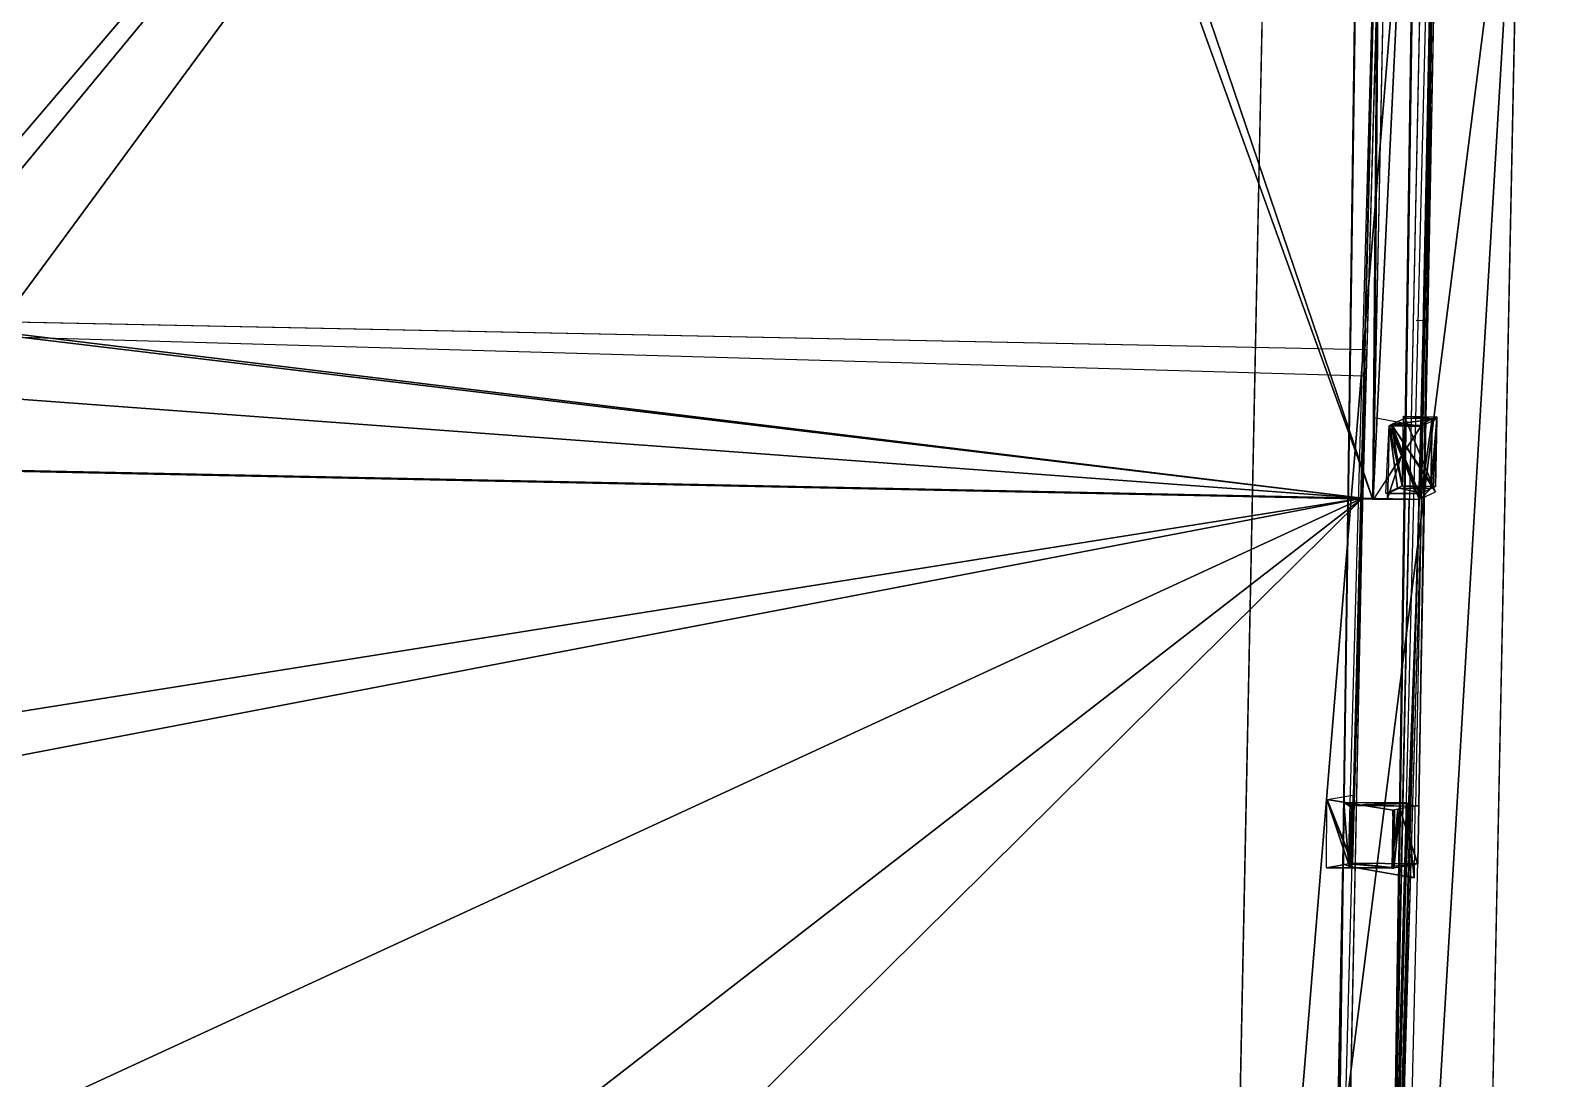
# Model space of a CAD drawing. Extents: x -1551 to 3643, y -2128 to 2177.
# Drawn here: x 557.7 to 677.6, y 9.7 to 92.6 of the extents above; entities that cross this region are included whole.
import ezdxf

# ---------------------------------------------------------------- set-up
doc = ezdxf.new("R2010")
doc.units = 0
doc.header["$MEASUREMENT"] = 0
doc.layers.get('0').update_dxf_attribs({"color": 13, "linetype": 'CONTINUOUS'})

# ---------------------------------------------------------------- blocks, each defined once
blk = doc.blocks.new('HOUSE_DWG')
at = {"color": 0}
for p, q in [((802.78, 85.96, 86.13), (755.72, 287.83, 86.13)), ((755.16, 286.71, 82.11), (779.55, 183.98, 83.72)), ((776.74, 183.31, 83.72), (752.34, 286.04, 82.11)), ((752.62, 279.47, 82.26), (775.25, 189.59, 84.25)), ((816.94, 62.24, 125.98), (773.45, 245.37, 126.31)), ((762.17, 243.27, 86.43), (782.42, 155.07, 86.11)), ((805.72, 77.69, 125.96), (765.35, 243.46, 125.96)), ((765.35, 243.46, 122.95), (808.04, 68.19, 122.95)), ((766.37, 243.77, 92.27), (786.2, 160.75, 91.31)), ((786.36, 160.8, 86.4), (766.53, 243.82, 87.36)), ((802.92, 70.71, 121.8), (760.85, 242.87, 121.8)), ((782.21, 155.01, 92.24), (761.96, 243.2, 92.56)), ((754, 240.76, 126.25), (797.49, 57.62, 125.92)), ((770.58, 225.26, 86.12), (778.99, 189.85, 86.12)), ((778.99, 189.85, 77.73), (770.58, 225.26, 77.85)), ((776.53, 197.89, 86.52), (777.32, 198.08, 86.57)), ((660.16, 167.74, 82.08), (773.25, 194.6, 82.08)), ((773.25, 194.6, 82.08), (775.96, 183.2, 86.12)), ((529.76, 136.78, 82.08), (773.68, 192.59, 85.68)), ((773.68, 192.59, 85.68), (782.38, 155.06, 87.23)), ((778.99, 189.85, 86.12), (775.25, 189.59, 86.12)), ((775.25, 189.59, 84.39), (775.25, 189.59, 86.12)), ((775.25, 189.59, 84.39), (776.75, 183.27, 84.39)), ((776.75, 183.27, 84.39), (775.25, 189.59, 84.25)), ((775.25, 189.59, 84.25), (775.25, 189.59, 84.39)), ((776.75, 183.27, 84.39), (775.25, 189.59, 84.25)), ((776.38, 189.39, 9.59), (778.94, 189.99, 9.59)), ((777.65, 184.03, 9.59), (776.38, 189.39, 9.59)), ((778.97, 189.85, 9.59), (776.55, 189.27, 9.59)), ((776.55, 189.27, 86.12), (778.99, 189.85, 86.12)), ((778.97, 189.85, 9.59), (776.55, 189.27, 9.59)), ((778.97, 189.85, 9.59), (776.55, 189.27, 9.59)), ((776.55, 189.27, 86.12), (778.99, 189.85, 86.12)), ((778.99, 189.85, 86.12), (778.1, 187.2, 86.12)), ((778.99, 189.85, 86.12), (778.1, 187.2, 86.12)), ((778.97, 189.85, 9.59), (778.94, 189.99, 9.59)), ((778.94, 189.99, 9.59), (778.94, 189.99, 31.5)), ((778.94, 189.99, 31.5), (780.21, 184.64, 31.5)), ((778.94, 189.99, 31.5), (778.94, 189.99, 75.75)), ((778.94, 189.99, 75.75), (780.21, 184.64, 75.75)), ((778.94, 189.99, 31.5), (780.21, 184.64, 31.5)), ((778.97, 189.85, 9.59), (778.94, 189.99, 9.59)), ((780.21, 184.64, 9.59), (778.97, 189.85, 9.59)), ((778.99, 189.85, 9.59), (778.97, 189.85, 9.59)), ((780.21, 184.64, 9.59), (778.97, 189.85, 9.59)), ((778.99, 189.87, 87.94), (778.99, 189.85, 87.94)), ((778.99, 189.85, 86.12), (778.99, 189.87, 87.94)), ((780.32, 184.24, 86.12), (778.99, 189.85, 86.12)), ((778.99, 189.85, 86.12), (778.99, 189.85, 77.73)), ((778.99, 189.85, 77.73), (778.99, 189.85, 9.59)), ((778.99, 189.85, 86.12), (778.99, 189.85, 77.73)), ((780.32, 184.24, 86.12), (778.99, 189.85, 86.12)), ((780.32, 184.24, 77.71), (778.99, 189.85, 77.73)), ((778.99, 189.85, 86.12), (778.99, 189.85, 87.94)), ((778.99, 189.85, 87.94), (780.32, 184.24, 88.04)), ((780.32, 184.24, 86.12), (778.99, 189.85, 86.12)), ((778.99, 189.85, 86.12), (778.99, 189.85, 87.94)), ((778.99, 189.85, 86.12), (778.99, 189.85, 77.73)), ((777.65, 184.03, 9.59), (776.55, 189.27, 9.59)), ((776.55, 189.27, 9.59), (780.05, 184.6, 9.59)), ((776.55, 189.27, 86.04), (776.55, 189.27, 75.32)), ((776.55, 189.27, 75.32), (776.55, 189.27, 9.59)), ((777.65, 184.03, 9.59), (776.55, 189.27, 9.59)), ((777.65, 184.03, 86.04), (776.55, 189.27, 86.04)), ((776.55, 189.27, 86.12), (778.1, 187.2, 86.12)), ((780.32, 184.24, 77.71), (776.55, 189.27, 75.32)), ((777.65, 184.03, 9.59), (776.55, 189.27, 9.59)), ((776.55, 189.27, 9.59), (780.05, 184.6, 9.59)), ((776.55, 189.27, 75.32), (776.55, 189.27, 9.59)), ((780.32, 184.24, 77.71), (776.55, 189.27, 75.32)), ((776.55, 189.27, 86.04), (776.55, 189.27, 75.32)), ((776.55, 189.27, 86.04), (776.55, 189.27, 86.12)), ((776.55, 189.27, 75.32), (776.55, 189.27, 9.59)), ((776.55, 189.27, 9.59), (780.05, 184.6, 9.59)), ((776.55, 189.27, 86.12), (778.1, 187.2, 86.12)), ((776.55, 189.27, 86.12), (778.1, 187.2, 86.12)), ((776.55, 189.27, 86.12), (777.48, 185.34, 86.12)), ((778.1, 187.2, 86.12), (777.48, 185.34, 86.12)), ((778.1, 187.2, 86.12), (777.48, 185.34, 86.12)), ((778.1, 187.2, 86.12), (780.32, 184.24, 86.12)), ((778.1, 187.2, 86.12), (780.32, 184.24, 86.12)), ((778.1, 187.2, 86.12), (780.32, 184.24, 86.12)), ((777.48, 185.34, 86.12), (776.83, 183.41, 86.12)), ((777.48, 185.34, 86.12), (777.88, 183.66, 86.12)), ((777.48, 185.34, 86.12), (777.88, 183.66, 86.12)), ((777.65, 184.03, 9.59), (780.05, 184.6, 9.59)), ((777.65, 184.03, 9.59), (780.05, 184.6, 9.59)), ((780.21, 184.64, 86.04), (777.78, 184.06, 86.04)), ((780.21, 184.64, 31.5), (777.78, 184.06, 31.5)), ((780.05, 184.6, 9.59), (780.21, 184.64, 9.59)), ((780.05, 184.6, 9.59), (780.21, 184.64, 9.59)), ((780.32, 184.24, 9.59), (780.05, 184.6, 9.59)), ((780.21, 184.64, 31.5), (780.21, 184.64, 9.59)), ((780.21, 184.64, 31.5), (780.21, 184.64, 9.59)), ((780.21, 184.64, 75.75), (780.31, 184.21, 75.75)), ((780.31, 184.21, 75.75), (780.21, 184.64, 31.5)), ((780.21, 184.64, 31.5), (780.21, 184.64, 75.75)), ((780.21, 184.64, 75.75), (780.21, 184.64, 85.68)), ((780.21, 184.64, 85.68), (780.21, 184.64, 86.04)), ((780.21, 184.64, 31.5), (780.21, 184.64, 75.75)), ((780.21, 184.64, 31.5), (780.21, 184.64, 75.75)), ((780.21, 184.64, 75.75), (780.21, 184.64, 85.68)), ((780.21, 184.64, 75.75), (801.57, 91.27, 75.75)), ((802.78, 85.96, 85.68), (780.21, 184.64, 85.68)), ((779.5, 184.03, 83.99), (662.87, 156.33, 84)), ((779.55, 183.98, 83.72), (776.74, 183.31, 83.72)), ((776.75, 183.27, 84.39), (780.32, 184.23, 84.38)), ((776.83, 183.41, 86.12), (777.88, 183.66, 86.12)), ((777.78, 184.06, 31.5), (777.65, 184.03, 31.5)), ((777.65, 184.03, 31.5), (777.65, 184.03, 9.59)), ((777.65, 184.03, 31.5), (777.65, 184.03, 9.59)), ((777.65, 184.03, 31.5), (777.65, 184.03, 86.04)), ((777.78, 184.06, 86.04), (777.78, 184.06, 31.5)), ((777.88, 183.66, 86.12), (780.32, 184.24, 86.12)), ((801.31, 92.16, 85.68), (779.5, 184.03, 83.99)), ((801.57, 91.28, 85.71), (779.55, 183.98, 83.72)), ((780.31, 184.21, 75.75), (780.32, 184.23, 84.38)), ((780.32, 184.23, 84.38), (780.32, 184.24, 86.12)), ((780.32, 184.24, 86.12), (780.32, 184.24, 77.71)), ((780.32, 184.24, 86.12), (780.32, 184.24, 77.71)), ((780.32, 184.24, 88.04), (780.32, 184.24, 86.12)), ((780.32, 184.24, 86.12), (781.31, 179.91, 86.12)), ((781.31, 179.91, 86.1), (780.32, 184.24, 86.12)), ((532.89, 125.48, 86.12), (775.96, 183.2, 86.12)), ((532.89, 125.48, 86.12), (775.96, 183.2, 86.12)), ((776.75, 183.27, 84.39), (662.9, 156.24, 84.39)), ((775.96, 183.2, 86.12), (798, 90.41, 86.12)), ((781.31, 179.91, 86.12), (781.31, 179.91, 86.1)), ((781.31, 179.91, 86.1), (801.57, 91.28, 86.1)), ((801.57, 91.28, 85.71), (781.31, 179.91, 86.1)), ((781.31, 179.91, 86.1), (801.57, 91.28, 86.12)), ((781.31, 179.91, 86.1), (801.57, 91.28, 86.1)), ((781.31, 179.91, 86.12), (787.27, 153.39, 92.02)), ((787.27, 153.39, 92.02), (781.31, 179.91, 86.1)), ((781.31, 179.91, 86.12), (781.31, 179.91, 86.1)), ((785.37, 160.75, 85.86), (780.56, 159.55, 86.13)), ((781.82, 159.94, 125.92), (786.63, 161.14, 125.64)), ((785.56, 160.81, 91.99), (785.37, 160.75, 85.86)), ((785.56, 160.81, 91.99), (785.37, 160.75, 85.86)), ((785.37, 160.75, 85.86), (785.37, 160.75, 85.86)), ((786.74, 155.24, 85.87), (785.37, 160.75, 85.86)), ((806.77, 67.8, 86.18), (785.37, 160.75, 85.86)), ((786.2, 160.75, 91.31), (785.39, 160.5, 115.52)), ((785.56, 160.81, 91.99), (787.27, 153.39, 92.02)), ((786.2, 160.75, 91.31), (786.36, 160.8, 86.4)), ((786.36, 160.8, 86.4), (786.36, 160.8, 86.4)), ((786.36, 160.8, 86.39), (786.37, 160.8, 86.12)), ((786.36, 160.8, 86.4), (786.36, 160.8, 86.39)), ((786.37, 160.8, 86.12), (802.55, 91.49, 86.12)), ((787.43, 156.32, 86.1), (786.37, 160.8, 86.12)), ((786.63, 161.14, 125.64), (788.01, 155.64, 126)), ((779.78, 159.89, 126.25), (785.04, 160.4, 126.18)), ((779.79, 159.89, 125.91), (779.78, 159.89, 126.25)), ((779.79, 159.89, 125.91), (779.78, 159.89, 126.25)), ((781.1, 154.67, 125.89), (779.78, 159.89, 126.25)), ((785.04, 160.4, 126.18), (779.79, 159.89, 125.91)), ((779.79, 159.89, 125.91), (781.11, 160.29, 86.12)), ((780.56, 159.55, 86.13), (780.55, 159.55, 85.85)), ((780.55, 159.55, 85.85), (781.68, 154.82, 85.87)), ((780.56, 159.55, 86.15), (781.71, 159.91, 122.42)), ((780.56, 159.55, 86.15), (781.71, 159.91, 122.42)), ((780.56, 159.55, 86.13), (780.56, 159.55, 86.15)), ((780.56, 159.55, 86.13), (780.56, 159.55, 86.15)), ((781.11, 160.29, 86.12), (782.42, 155.07, 86.11)), ((781.71, 159.91, 122.42), (781.72, 159.91, 122.68)), ((781.71, 159.91, 122.42), (781.72, 159.91, 122.68)), ((781.71, 159.91, 122.42), (781.75, 159.75, 122.42)), ((781.71, 159.91, 122.42), (781.75, 159.75, 122.42)), ((781.72, 159.91, 122.68), (781.75, 159.92, 123.5)), ((781.72, 159.91, 122.68), (781.75, 159.92, 123.5)), ((781.72, 159.91, 122.68), (781.75, 159.92, 123.5)), ((781.75, 159.75, 122.42), (781.72, 159.91, 122.68)), ((781.75, 159.75, 122.42), (781.72, 159.91, 122.68)), ((781.75, 159.75, 122.42), (781.72, 159.91, 122.68)), ((781.82, 159.94, 125.92), (781.75, 159.92, 123.5)), ((781.82, 159.94, 125.92), (781.75, 159.92, 123.5)), ((781.75, 159.92, 123.5), (782.14, 158.27, 123.5)), ((781.75, 159.92, 123.5), (782.14, 158.27, 123.5)), ((781.75, 159.92, 123.5), (782.14, 158.27, 123.5)), ((781.75, 159.75, 122.42), (782.61, 155.11, 115.27)), ((781.75, 159.75, 122.42), (782.61, 155.11, 115.27)), ((781.75, 159.75, 122.42), (782.61, 155.11, 115.27)), ((781.85, 159.84, 125.92), (781.82, 159.94, 125.92)), ((781.83, 159.94, 126.08), (781.82, 159.94, 125.92)), ((781.85, 159.84, 125.92), (781.82, 159.94, 125.92)), ((781.85, 159.84, 125.92), (781.83, 159.94, 126.08)), ((782.14, 158.27, 123.5), (781.85, 159.84, 125.92)), ((782.95, 155.22, 125.93), (781.85, 159.84, 125.92)), ((782.14, 158.27, 123.5), (781.85, 159.84, 125.92)), ((785.12, 160.42, 123.76), (785.04, 160.4, 126.18)), ((785.04, 160.4, 126.18), (786.08, 156.01, 126.17)), ((785.28, 160.47, 118.92), (785.12, 160.42, 123.76)), ((785.82, 157.5, 123.75), (785.12, 160.42, 123.76)), ((785.82, 157.5, 123.75), (785.12, 160.42, 123.76)), ((785.39, 160.5, 115.52), (785.28, 160.47, 118.92)), ((785.82, 157.5, 123.75), (785.28, 160.47, 118.92)), ((785.82, 157.5, 123.75), (785.28, 160.47, 118.92)), ((785.39, 160.5, 115.52), (786.19, 156.1, 122.67)), ((785.39, 160.5, 115.52), (786.19, 156.1, 122.67)), ((782.14, 158.27, 123.5), (782.87, 155.19, 123.51)), ((782.14, 158.27, 123.5), (782.87, 155.19, 123.51)), ((782.72, 155.14, 118.67), (782.14, 158.27, 123.5)), ((786.08, 156.01, 126.17), (785.82, 157.5, 123.75)), ((786.19, 155.94, 123.75), (785.82, 157.5, 123.75)), ((786.08, 156.01, 126.17), (785.82, 157.5, 123.75)), ((786.19, 155.94, 123.75), (785.82, 157.5, 123.75)), ((786.11, 155.91, 126.17), (781.1, 154.67, 125.89)), ((782.42, 155.07, 86.11), (787.42, 156.31, 86.38)), ((786.08, 156.01, 126.17), (786.1, 155.91, 126.33)), ((786.11, 155.91, 126.17), (786.08, 156.01, 126.17)), ((786.11, 155.91, 126.17), (786.08, 156.01, 126.17)), ((786.1, 155.91, 126.33), (786.11, 155.91, 126.17)), ((786.11, 155.91, 126.17), (786.19, 155.94, 123.75)), ((786.11, 155.91, 126.17), (786.19, 155.94, 123.75)), ((786.19, 156.1, 122.67), (786.22, 155.94, 122.93)), ((786.22, 155.95, 122.67), (786.19, 156.1, 122.67)), ((786.22, 155.95, 122.67), (786.19, 156.1, 122.67)), ((786.19, 156.1, 122.67), (786.22, 155.94, 122.93)), ((786.22, 155.94, 122.93), (786.19, 155.94, 123.75)), ((786.22, 155.94, 122.93), (786.19, 155.94, 123.75)), ((786.22, 155.95, 122.67), (787.42, 156.31, 86.4)), ((786.22, 155.95, 122.67), (787.42, 156.31, 86.4)), ((786.22, 155.94, 122.93), (786.22, 155.95, 122.67)), ((786.22, 155.94, 122.93), (786.22, 155.95, 122.67)), ((787.42, 156.31, 86.38), (787.43, 156.32, 86.1)), ((787.42, 156.31, 86.4), (787.42, 156.31, 86.38)), ((787.42, 156.31, 86.4), (787.42, 156.31, 86.38)), ((782.21, 155.01, 92.24), (781.1, 154.67, 125.89)), ((782.21, 155.01, 92.24), (781.1, 154.67, 125.89)), ((781.68, 154.82, 85.87), (781.69, 154.82, 86.14)), ((781.84, 154.87, 91.06), (781.69, 154.82, 86.15)), ((781.84, 154.87, 91.06), (781.69, 154.82, 86.15)), ((781.69, 154.82, 86.15), (802.58, 67.31, 87.11)), ((781.69, 154.82, 86.14), (781.69, 154.82, 86.15)), ((781.69, 154.82, 86.15), (781.69, 154.82, 86.15)), ((782.38, 155.06, 87.23), (782.21, 155.01, 92.24)), ((782.38, 155.06, 87.23), (782.21, 155.01, 92.24)), ((782.38, 155.06, 87.23), (782.21, 155.01, 92.24)), ((782.42, 155.07, 86.11), (782.38, 155.06, 87.23)), ((782.42, 155.07, 86.11), (782.38, 155.06, 87.23)), ((782.42, 155.07, 86.11), (782.38, 155.06, 87.23)), ((782.38, 155.06, 87.23), (802.91, 66.5, 90.89)), ((782.42, 155.07, 86.11), (782.42, 155.07, 86.11)), ((782.42, 155.07, 86.11), (782.42, 155.07, 86.11)), ((782.61, 155.11, 115.27), (782.72, 155.14, 118.67)), ((782.61, 155.11, 115.27), (782.72, 155.14, 118.67)), ((782.72, 155.14, 118.67), (782.87, 155.19, 123.51)), ((782.87, 155.19, 123.51), (782.95, 155.22, 125.93)), ((788.01, 155.64, 126), (782.95, 155.22, 125.93)), ((782.95, 155.22, 125.93), (788, 155.64, 125.66)), ((788, 155.64, 125.66), (786.74, 155.24, 85.87)), ((788.01, 155.64, 126), (788, 155.64, 125.66)), ((788.01, 155.64, 126), (788, 155.64, 125.66))]:
    blk.add_line(p, q, dxfattribs=at)
at = {"color": 17}
for p, q in [((760.85, 242.87, 126.21), (803.78, 67.19, 126.21)), ((780.32, 184.24, 77.71), (780.32, 184.24, 9.59)), ((786.63, 161.14, 125.64), (785.56, 160.81, 91.99)), ((781.84, 154.87, 91.06), (782.61, 155.11, 115.27)), ((802.73, 67.36, 92.02), (781.84, 154.87, 91.06)), ((787.27, 153.39, 92.02), (806.97, 67.86, 92.31))]:
    blk.add_line(p, q, dxfattribs=at)
at = {"color": 8}
mesh = blk.add_polyface(dxfattribs=at)
corners = [(671.45, 158.37, 194.09), (582.87, 290.1, 212.34), (551.54, 129.9, 234.43), (648.62, 254.52, 194.09), (550.69, 666.92, 194.09), (489.16, 392.59, 234.43), (625.6, 351.45, 194.09)]
mesh.append_faces([[corners[k] for k in face] for face in [(1, 0, 3), (2, 4, 5), (4, 1, 6)]], dxfattribs={"vtx0": -1, "color": 8})
mesh.append_faces([[corners[k] for k in face] for face in [(0, 1, 2)]], dxfattribs={"vtx0": -1, "vtx1": -1, "color": 8})
mesh.append_faces([[corners[k] for k in face] for face in [(4, 2, 1)]], dxfattribs={"vtx0": -1, "vtx1": -1, "vtx2": -1, "color": 8})
at = {"color": 55}
mesh = blk.add_polyface(dxfattribs=at)
corners = [(711.76, 278.16, 82.08), (659.47, 170.66, 84.07), (638.1, 260.67, 82.08), (660.16, 167.74, 84.14), (662.9, 156.24, 84.39), (776.75, 183.27, 84.39), (714.04, 278.71, 82.08), (752.62, 279.47, 82.26), (752.11, 285.38, 82.13), (751.95, 287.71, 82.08), (775.25, 189.59, 84.25)]
mesh.append_faces([[corners[k] for k in face] for face in [(0, 1, 2), (8, 6, 9), (5, 7, 10)]], dxfattribs={"vtx0": -1, "color": 55})
mesh.append_faces([[corners[k] for k in face] for face in [(1, 0, 3), (3, 0, 4), (4, 0, 5), (7, 6, 8)]], dxfattribs={"vtx0": -1, "vtx1": -1, "color": 55})
mesh.append_faces([[corners[k] for k in face] for face in [(5, 6, 7)]], dxfattribs={"vtx0": -1, "vtx1": -1, "vtx2": -1, "color": 55})
mesh.append_faces([[corners[k] for k in face] for face in [(5, 0, 6)]], dxfattribs={"vtx0": -1, "vtx2": -1, "color": 55})
at = {"color": 0}
mesh = blk.add_polyface(dxfattribs=at)
corners = [(755.16, 286.71, 82.11), (776.74, 183.31, 83.72), (752.34, 286.04, 82.11), (779.55, 183.98, 83.72)]
mesh.append_faces([[corners[k] for k in face] for face in [(0, 1, 2), (1, 0, 3)]], dxfattribs={"vtx0": -1, "color": 0})
mesh = blk.add_polyface(dxfattribs=at)
corners = [(648.62, 254.52, 186.38), (659.47, 170.66, 186.38), (638.1, 260.67, 186.38), (668.74, 169.78, 186.38), (660.16, 167.74, 186.38), (711.76, 278.16, 186.38), (715.99, 270.52, 186.38), (714.04, 278.71, 186.38)]
mesh.append_faces([[corners[k] for k in face] for face in [(1, 3, 4), (6, 5, 7)]], dxfattribs={"vtx0": -1, "color": 0})
mesh.append_faces([[corners[k] for k in face] for face in [(5, 0, 2), (0, 5, 6)]], dxfattribs={"vtx0": -1, "vtx1": -1, "color": 0})
mesh.append_faces([[corners[k] for k in face] for face in [(0, 1, 2), (1, 0, 3)]], dxfattribs={"vtx0": -1, "vtx2": -1, "color": 0})
at = {"color": 17}
mesh = blk.add_polyface(dxfattribs=at)
corners = [(797.49, 57.62, 125.92), (765.24, 243.43, 126.28), (754, 240.76, 126.25), (773.45, 245.37, 126.31), (809.79, 60.54, 125.96), (816.94, 62.24, 125.98)]
mesh.append_faces([[corners[k] for k in face] for face in [(0, 1, 2), (3, 4, 5)]], dxfattribs={"vtx0": -1, "color": 17})
mesh.append_faces([[corners[k] for k in face] for face in [(1, 0, 3)]], dxfattribs={"vtx0": -1, "vtx1": -1, "color": 17})
mesh.append_faces([[corners[k] for k in face] for face in [(3, 0, 4)]], dxfattribs={"vtx0": -1, "vtx2": -1, "color": 17})
mesh = blk.add_polyface(dxfattribs=at)
corners = [(761.96, 243.2, 92.56), (782.38, 155.06, 87.23), (782.21, 155.01, 92.24), (782.42, 155.07, 86.11), (762.17, 243.27, 86.43)]
mesh.append_faces([[corners[k] for k in face] for face in [(0, 1, 2), (3, 0, 4)]], dxfattribs={"vtx0": -1, "color": 17})
mesh.append_faces([[corners[k] for k in face] for face in [(1, 0, 3)]], dxfattribs={"vtx0": -1, "vtx1": -1, "color": 17})
mesh = blk.add_polyface(dxfattribs=at)
corners = [(805.72, 77.69, 125.96), (808.04, 68.19, 122.95), (808.04, 68.19, 125.96), (765.35, 243.46, 122.95), (765.35, 243.46, 125.96)]
mesh.append_faces([[corners[k] for k in face] for face in [(0, 1, 2), (3, 0, 4)]], dxfattribs={"vtx0": -1, "color": 17})
mesh.append_faces([[corners[k] for k in face] for face in [(1, 0, 3)]], dxfattribs={"vtx0": -1, "vtx1": -1, "color": 17})
mesh = blk.add_polyface(dxfattribs=at)
corners = [(786.36, 160.8, 86.4), (766.37, 243.77, 92.27), (786.2, 160.75, 91.31), (766.39, 243.77, 91.71), (766.53, 243.82, 87.36)]
mesh.append_faces([[corners[k] for k in face] for face in [(0, 1, 2), (3, 0, 4)]], dxfattribs={"vtx0": -1, "color": 17})
mesh.append_faces([[corners[k] for k in face] for face in [(1, 0, 3)]], dxfattribs={"vtx0": -1, "vtx1": -1, "color": 17})
mesh = blk.add_polyface(dxfattribs=at)
corners = [(802.92, 70.71, 121.8), (803.78, 67.19, 126.21), (803.78, 67.19, 121.8), (760.85, 242.87, 126.21), (760.85, 242.87, 121.8)]
mesh.append_faces([[corners[k] for k in face] for face in [(0, 1, 2), (3, 0, 4)]], dxfattribs={"vtx0": -1, "color": 17})
mesh.append_faces([[corners[k] for k in face] for face in [(1, 0, 3)]], dxfattribs={"vtx0": -1, "vtx1": -1, "color": 17})
mesh = blk.add_polyface(dxfattribs=at)
corners = [(770.58, 225.26, 77.85), (778.99, 189.85, 86.12), (778.99, 189.85, 77.73), (770.58, 225.26, 86.12)]
mesh.append_faces([[corners[k] for k in face] for face in [(0, 1, 2), (1, 0, 3)]], dxfattribs={"vtx0": -1, "color": 17})
at = {"color": 55}
mesh = blk.add_polyface(dxfattribs=at)
corners = [(557.47, 143.36, 82.08), (532.81, 125.46, 86.12), (530.1, 136.86, 82.08), (532.89, 125.48, 86.12), (775.96, 183.2, 86.12), (657.88, 167.2, 82.08), (660.16, 167.74, 82.08), (773.25, 194.6, 82.08)]
mesh.append_faces([[corners[k] for k in face] for face in [(0, 1, 2), (4, 6, 7)]], dxfattribs={"vtx0": -1, "color": 55})
mesh.append_faces([[corners[k] for k in face] for face in [(1, 0, 3), (3, 0, 4)]], dxfattribs={"vtx0": -1, "vtx1": -1, "color": 55})
mesh.append_faces([[corners[k] for k in face] for face in [(4, 0, 5), (4, 5, 6)]], dxfattribs={"vtx0": -1, "vtx2": -1, "color": 55})
at = {"color": 0}
mesh = blk.add_polyface(dxfattribs=at)
corners = [(775.25, 189.59, 84.39), (776.75, 183.27, 84.39), (775.25, 189.59, 84.25)]
mesh.append_faces([[corners[k] for k in face] for face in [(0, 1, 2)]], dxfattribs={"color": 0})
mesh = blk.add_polyface(dxfattribs=at)
corners = [(778.94, 189.99, 9.59), (776.55, 189.27, 9.59), (776.38, 189.39, 9.59), (778.97, 189.85, 9.59), (777.65, 184.03, 9.59)]
mesh.append_faces([[corners[k] for k in face] for face in [(1, 0, 3)]], dxfattribs={"vtx0": -1, "color": 0})
mesh.append_faces([[corners[k] for k in face] for face in [(0, 1, 2)]], dxfattribs={"vtx0": -1, "vtx1": -1, "color": 0})
mesh.append_faces([[corners[k] for k in face] for face in [(4, 2, 1)]], dxfattribs={"vtx1": -1, "color": 0})
mesh = blk.add_polyface(dxfattribs=at)
corners = [(776.55, 189.27, 75.32), (778.97, 189.85, 9.59), (776.55, 189.27, 9.59), (778.99, 189.85, 9.59), (778.99, 189.85, 77.73), (776.55, 189.27, 86.04), (778.99, 189.85, 86.12), (776.55, 189.27, 86.12)]
mesh.append_faces([[corners[k] for k in face] for face in [(0, 1, 2), (6, 5, 7)]], dxfattribs={"vtx0": -1, "color": 0})
mesh.append_faces([[corners[k] for k in face] for face in [(1, 0, 3), (3, 0, 4), (4, 5, 6)]], dxfattribs={"vtx0": -1, "vtx1": -1, "color": 0})
mesh.append_faces([[corners[k] for k in face] for face in [(4, 0, 5)]], dxfattribs={"vtx0": -1, "vtx2": -1, "color": 0})
mesh = blk.add_polyface(dxfattribs=at)
corners = [(778.97, 189.85, 9.59), (780.05, 184.6, 9.59), (776.55, 189.27, 9.59), (780.21, 184.64, 9.59)]
mesh.append_faces([[corners[k] for k in face] for face in [(0, 1, 2), (1, 0, 3)]], dxfattribs={"vtx0": -1, "color": 0})
mesh = blk.add_polyface(dxfattribs=at)
corners = [(778.99, 189.85, 86.12), (776.55, 189.27, 86.12), (778.1, 187.2, 86.12)]
mesh.append_faces([[corners[k] for k in face] for face in [(0, 1, 2)]], dxfattribs={"color": 0})
mesh = blk.add_polyface(dxfattribs=at)
corners = [(780.32, 184.24, 86.12), (778.99, 189.85, 86.12), (778.1, 187.2, 86.12)]
mesh.append_faces([[corners[k] for k in face] for face in [(0, 1, 2)]], dxfattribs={"color": 0})
at = {"color": 17}
mesh = blk.add_polyface(dxfattribs=at)
corners = [(778.97, 189.85, 9.59), (780.21, 184.64, 31.5), (780.21, 184.64, 9.59), (778.94, 189.99, 31.5), (778.94, 189.99, 9.59)]
mesh.append_faces([[corners[k] for k in face] for face in [(0, 1, 2), (3, 0, 4)]], dxfattribs={"vtx0": -1, "color": 17})
mesh.append_faces([[corners[k] for k in face] for face in [(1, 0, 3)]], dxfattribs={"vtx0": -1, "vtx1": -1, "color": 17})
mesh = blk.add_polyface(dxfattribs=at)
corners = [(778.94, 189.99, 31.5), (780.21, 184.64, 75.75), (780.21, 184.64, 31.5), (778.94, 189.99, 75.75)]
mesh.append_faces([[corners[k] for k in face] for face in [(0, 1, 2), (1, 0, 3)]], dxfattribs={"vtx0": -1, "color": 17})
at = {"color": 0}
mesh = blk.add_polyface(dxfattribs=at)
corners = [(778.99, 189.87, 87.94), (778.99, 189.85, 87.94), (778.99, 189.85, 86.12)]
mesh.append_faces([[corners[k] for k in face] for face in [(0, 1, 2)]], dxfattribs={"color": 0})
at = {"color": 17}
mesh = blk.add_polyface(dxfattribs=at)
corners = [(778.99, 189.85, 77.73), (780.32, 184.24, 86.12), (780.32, 184.24, 77.71), (778.99, 189.85, 86.12)]
mesh.append_faces([[corners[k] for k in face] for face in [(0, 1, 2), (1, 0, 3)]], dxfattribs={"vtx0": -1, "color": 17})
at = {"color": 0}
mesh = blk.add_polyface(dxfattribs=at)
corners = [(778.99, 189.85, 86.12), (780.32, 184.24, 88.04), (780.32, 184.24, 86.12), (778.99, 189.85, 87.94)]
mesh.append_faces([[corners[k] for k in face] for face in [(0, 1, 2), (1, 0, 3)]], dxfattribs={"vtx0": -1, "color": 0})
mesh = blk.add_polyface(dxfattribs=at)
corners = [(780.05, 184.6, 9.59), (777.65, 184.03, 9.59), (776.55, 189.27, 9.59)]
mesh.append_faces([[corners[k] for k in face] for face in [(0, 1, 2)]], dxfattribs={"color": 0})
mesh = blk.add_polyface(dxfattribs=at)
corners = [(776.55, 189.27, 86.04), (777.65, 184.03, 31.5), (777.65, 184.03, 86.04), (777.65, 184.03, 9.59), (776.55, 189.27, 75.32), (776.55, 189.27, 9.59)]
mesh.append_faces([[corners[k] for k in face] for face in [(0, 1, 2)]], dxfattribs={"vtx0": -1, "color": 0})
mesh.append_faces([[corners[k] for k in face] for face in [(1, 0, 3)]], dxfattribs={"vtx0": -1, "vtx1": -1, "color": 0})
mesh.append_faces([[corners[k] for k in face] for face in [(3, 0, 4)]], dxfattribs={"vtx0": -1, "vtx2": -1, "color": 0})
mesh.append_faces([[corners[k] for k in face] for face in [(5, 3, 4)]], dxfattribs={"vtx1": -1, "color": 0})
mesh = blk.add_polyface(dxfattribs=at)
corners = [(776.55, 189.27, 75.32), (780.32, 184.24, 86.12), (780.32, 184.24, 77.71), (778.1, 187.2, 86.12), (776.55, 189.27, 86.12)]
mesh.append_faces([[corners[k] for k in face] for face in [(0, 1, 2), (3, 0, 4)]], dxfattribs={"vtx0": -1, "color": 0})
mesh.append_faces([[corners[k] for k in face] for face in [(1, 0, 3)]], dxfattribs={"vtx0": -1, "vtx1": -1, "color": 0})
at = {"color": 251}
mesh = blk.add_polyface(dxfattribs=at)
corners = [(780.32, 184.24, 9.59), (776.55, 189.27, 75.32), (780.32, 184.24, 77.71), (780.05, 184.6, 9.59), (776.55, 189.27, 9.59)]
mesh.append_faces([[corners[k] for k in face] for face in [(0, 1, 2), (1, 3, 4)]], dxfattribs={"vtx0": -1, "color": 251})
mesh.append_faces([[corners[k] for k in face] for face in [(1, 0, 3)]], dxfattribs={"vtx0": -1, "vtx2": -1, "color": 251})
at = {"color": 0}
mesh = blk.add_polyface(dxfattribs=at)
corners = [(778.1, 187.2, 86.12), (776.55, 189.27, 86.12), (777.48, 185.34, 86.12)]
mesh.append_faces([[corners[k] for k in face] for face in [(0, 1, 2)]], dxfattribs={"color": 0})
mesh = blk.add_polyface(dxfattribs=at)
corners = [(777.88, 183.66, 86.12), (778.1, 187.2, 86.12), (777.48, 185.34, 86.12), (780.32, 184.24, 86.12)]
mesh.append_faces([[corners[k] for k in face] for face in [(0, 1, 2), (1, 0, 3)]], dxfattribs={"vtx0": -1, "color": 0})
mesh = blk.add_polyface(dxfattribs=at)
corners = [(777.88, 183.66, 86.12), (777.48, 185.34, 86.12), (776.83, 183.41, 86.12)]
mesh.append_faces([[corners[k] for k in face] for face in [(0, 1, 2)]], dxfattribs={"color": 0})
at = {"color": 17}
mesh = blk.add_polyface(dxfattribs=at)
corners = [(780.21, 184.64, 31.5), (780.05, 184.6, 9.59), (780.21, 184.64, 9.59), (777.65, 184.03, 9.59), (777.65, 184.03, 31.5)]
mesh.append_faces([[corners[k] for k in face] for face in [(0, 1, 2), (3, 0, 4)]], dxfattribs={"vtx0": -1, "color": 17})
mesh.append_faces([[corners[k] for k in face] for face in [(1, 0, 3)]], dxfattribs={"vtx0": -1, "vtx1": -1, "color": 17})
mesh = blk.add_polyface(dxfattribs=at)
corners = [(780.21, 184.64, 75.75), (777.78, 184.06, 31.5), (780.21, 184.64, 31.5), (777.78, 184.06, 86.04), (780.21, 184.64, 85.68), (780.21, 184.64, 86.04)]
mesh.append_faces([[corners[k] for k in face] for face in [(0, 1, 2), (3, 4, 5)]], dxfattribs={"vtx0": -1, "color": 17})
mesh.append_faces([[corners[k] for k in face] for face in [(1, 0, 3)]], dxfattribs={"vtx0": -1, "vtx1": -1, "color": 17})
mesh.append_faces([[corners[k] for k in face] for face in [(3, 0, 4)]], dxfattribs={"vtx0": -1, "vtx2": -1, "color": 17})
at = {"color": 0}
mesh = blk.add_polyface(dxfattribs=at)
corners = [(780.21, 184.64, 75.75), (780.31, 184.21, 75.75), (780.21, 184.64, 31.5)]
mesh.append_faces([[corners[k] for k in face] for face in [(0, 1, 2)]], dxfattribs={"color": 0})
at = {"color": 17}
mesh = blk.add_polyface(dxfattribs=at)
corners = [(780.21, 184.64, 85.68), (802.78, 85.96, 75.75), (802.78, 85.96, 85.68), (801.57, 91.27, 75.75), (780.21, 184.64, 75.75)]
mesh.append_faces([[corners[k] for k in face] for face in [(0, 1, 2), (3, 0, 4)]], dxfattribs={"vtx0": -1, "color": 17})
mesh.append_faces([[corners[k] for k in face] for face in [(1, 0, 3)]], dxfattribs={"vtx0": -1, "vtx1": -1, "color": 17})
at = {"color": 0}
mesh = blk.add_polyface(dxfattribs=at)
corners = [(780.32, 184.24, 86.12), (781.31, 179.91, 86.12), (781.31, 179.91, 86.1)]
mesh.append_faces([[corners[k] for k in face] for face in [(0, 1, 2)]], dxfattribs={"color": 0})
at = {"color": 55}
mesh = blk.add_polyface(dxfattribs=at)
corners = [(775.96, 183.2, 86.12), (543.29, 81.69, 86.12), (532.89, 125.48, 86.12), (545.19, 73.69, 86.12), (560.96, 7.27, 86.12), (657.72, 30.25, 86.12), (690.56, 39.73, 86.12), (798, 90.41, 86.12), (803.65, 66.6, 86.12), (804.03, 64.99, 86.12), (803.65, 66.58, 86.12)]
mesh.append_faces([[corners[k] for k in face] for face in [(0, 1, 2), (6, 7, 8), (9, 6, 10)]], dxfattribs={"vtx0": -1, "color": 55})
mesh.append_faces([[corners[k] for k in face] for face in [(1, 0, 3), (3, 0, 4), (4, 0, 5)]], dxfattribs={"vtx0": -1, "vtx1": -1, "color": 55})
mesh.append_faces([[corners[k] for k in face] for face in [(5, 0, 6)]], dxfattribs={"vtx0": -1, "vtx1": -1, "vtx2": -1, "color": 55})
mesh.append_faces([[corners[k] for k in face] for face in [(6, 0, 7), (6, 9, 5)]], dxfattribs={"vtx0": -1, "vtx2": -1, "color": 55})
at = {"color": 0}
mesh = blk.add_polyface(dxfattribs=at)
corners = [(781.31, 179.91, 86.1), (801.57, 91.28, 86.1), (801.57, 91.28, 85.71)]
mesh.append_faces([[corners[k] for k in face] for face in [(0, 1, 2)]], dxfattribs={"color": 0})
mesh = blk.add_polyface(dxfattribs=at)
corners = [(781.31, 179.91, 86.1), (801.57, 91.28, 86.11), (801.57, 91.28, 86.1), (801.57, 91.28, 86.12)]
mesh.append_faces([[corners[k] for k in face] for face in [(0, 1, 2), (1, 0, 3)]], dxfattribs={"vtx0": -1, "color": 0})
mesh = blk.add_polyface(dxfattribs=at)
corners = [(781.31, 179.91, 86.12), (787.27, 153.39, 92.02), (781.31, 179.91, 86.1)]
mesh.append_faces([[corners[k] for k in face] for face in [(0, 1, 2)]], dxfattribs={"color": 0})
at = {"color": 17}
mesh = blk.add_polyface(dxfattribs=at)
corners = [(780.56, 159.55, 86.13), (785.37, 160.75, 85.86), (785.37, 160.75, 85.86), (785.56, 160.81, 91.99), (780.56, 159.55, 86.15), (781.71, 159.91, 122.42), (786.63, 161.14, 125.64), (781.72, 159.91, 122.68), (781.75, 159.92, 123.5), (781.82, 159.94, 125.92)]
mesh.append_faces([[corners[k] for k in face] for face in [(0, 1, 2), (6, 8, 9)]], dxfattribs={"vtx0": -1, "color": 17})
mesh.append_faces([[corners[k] for k in face] for face in [(1, 0, 3), (3, 5, 6)]], dxfattribs={"vtx0": -1, "vtx1": -1, "color": 17})
mesh.append_faces([[corners[k] for k in face] for face in [(3, 0, 4), (3, 4, 5), (6, 5, 7), (6, 7, 8)]], dxfattribs={"vtx0": -1, "vtx2": -1, "color": 17})
mesh = blk.add_polyface(dxfattribs=at)
corners = [(785.37, 160.75, 85.86), (788, 155.64, 125.66), (786.74, 155.24, 85.87), (788.01, 155.64, 126), (786.63, 161.14, 125.64)]
mesh.append_faces([[corners[k] for k in face] for face in [(0, 1, 2), (3, 0, 4)]], dxfattribs={"vtx0": -1, "color": 17})
mesh.append_faces([[corners[k] for k in face] for face in [(1, 0, 3)]], dxfattribs={"vtx0": -1, "vtx1": -1, "color": 17})
mesh = blk.add_polyface(dxfattribs=at)
corners = [(785.37, 160.75, 85.86), (806.97, 67.86, 92.31), (806.77, 67.8, 86.18), (787.27, 153.39, 92.02), (785.56, 160.81, 91.99)]
mesh.append_faces([[corners[k] for k in face] for face in [(0, 1, 2), (3, 0, 4)]], dxfattribs={"vtx0": -1, "color": 17})
mesh.append_faces([[corners[k] for k in face] for face in [(1, 0, 3)]], dxfattribs={"vtx0": -1, "vtx1": -1, "color": 17})
mesh = blk.add_polyface(dxfattribs=at)
corners = [(787.42, 156.31, 86.4), (786.19, 156.1, 122.67), (786.22, 155.95, 122.67), (785.39, 160.5, 115.52), (787.42, 156.31, 86.38), (787.43, 156.32, 86.1), (786.36, 160.8, 86.4), (786.37, 160.8, 86.12)]
mesh.append_faces([[corners[k] for k in face] for face in [(0, 1, 2), (6, 5, 7)]], dxfattribs={"vtx0": -1, "color": 17})
mesh.append_faces([[corners[k] for k in face] for face in [(1, 0, 3), (3, 5, 6)]], dxfattribs={"vtx0": -1, "vtx1": -1, "color": 17})
mesh.append_faces([[corners[k] for k in face] for face in [(3, 0, 4), (3, 4, 5)]], dxfattribs={"vtx0": -1, "vtx2": -1, "color": 17})
at = {"color": 0}
mesh = blk.add_polyface(dxfattribs=at)
corners = [(779.78, 159.89, 126.25), (785.04, 160.4, 126.18), (779.79, 159.89, 125.91)]
mesh.append_faces([[corners[k] for k in face] for face in [(0, 1, 2)]], dxfattribs={"color": 0})
mesh = blk.add_polyface(dxfattribs=at)
corners = [(779.78, 159.89, 126.25), (782.21, 155.01, 92.24), (781.1, 154.67, 125.89), (782.38, 155.06, 87.23), (782.42, 155.07, 86.11), (782.42, 155.07, 86.11), (779.79, 159.89, 125.91), (781.11, 160.29, 86.12)]
mesh.append_faces([[corners[k] for k in face] for face in [(0, 1, 2), (5, 6, 7)]], dxfattribs={"vtx0": -1, "color": 0})
mesh.append_faces([[corners[k] for k in face] for face in [(1, 0, 3), (3, 0, 4), (4, 0, 5)]], dxfattribs={"vtx0": -1, "vtx1": -1, "color": 0})
mesh.append_faces([[corners[k] for k in face] for face in [(5, 0, 6)]], dxfattribs={"vtx0": -1, "vtx2": -1, "color": 0})
mesh = blk.add_polyface(dxfattribs=at)
corners = [(781.69, 154.82, 86.14), (780.55, 159.55, 85.85), (781.68, 154.82, 85.87), (781.69, 154.82, 86.15), (781.69, 154.82, 86.15), (781.84, 154.87, 91.06), (782.61, 155.11, 115.27), (781.75, 159.75, 122.42), (780.56, 159.55, 86.13), (780.56, 159.55, 86.15), (781.71, 159.91, 122.42)]
mesh.append_faces([[corners[k] for k in face] for face in [(0, 1, 2), (9, 7, 10)]], dxfattribs={"vtx0": -1, "color": 0})
mesh.append_faces([[corners[k] for k in face] for face in [(1, 7, 8), (8, 7, 9)]], dxfattribs={"vtx0": -1, "vtx1": -1, "color": 0})
mesh.append_faces([[corners[k] for k in face] for face in [(1, 0, 3), (1, 3, 4), (1, 4, 5), (1, 5, 6), (1, 6, 7)]], dxfattribs={"vtx0": -1, "vtx2": -1, "color": 0})
mesh = blk.add_polyface(dxfattribs=at)
corners = [(781.72, 159.91, 122.68), (781.71, 159.91, 122.42), (781.75, 159.75, 122.42)]
mesh.append_faces([[corners[k] for k in face] for face in [(0, 1, 2)]], dxfattribs={"color": 0})
mesh = blk.add_polyface(dxfattribs=at)
corners = [(782.72, 155.14, 118.67), (781.75, 159.75, 122.42), (782.61, 155.11, 115.27), (782.87, 155.19, 123.51), (782.14, 158.27, 123.5), (781.75, 159.92, 123.5), (781.72, 159.91, 122.68)]
mesh.append_faces([[corners[k] for k in face] for face in [(0, 1, 2), (1, 5, 6)]], dxfattribs={"vtx0": -1, "color": 0})
mesh.append_faces([[corners[k] for k in face] for face in [(1, 0, 3), (1, 3, 4), (1, 4, 5)]], dxfattribs={"vtx0": -1, "vtx2": -1, "color": 0})
mesh = blk.add_polyface(dxfattribs=at)
corners = [(782.72, 155.14, 118.67), (781.75, 159.75, 122.42), (782.61, 155.11, 115.27), (782.14, 158.27, 123.5), (781.75, 159.92, 123.5), (781.72, 159.91, 122.68)]
mesh.append_faces([[corners[k] for k in face] for face in [(0, 1, 2), (1, 4, 5)]], dxfattribs={"vtx0": -1, "color": 0})
mesh.append_faces([[corners[k] for k in face] for face in [(1, 0, 3), (1, 3, 4)]], dxfattribs={"vtx0": -1, "vtx2": -1, "color": 0})
mesh = blk.add_polyface(dxfattribs=at)
corners = [(781.85, 159.84, 125.92), (781.75, 159.92, 123.5), (782.14, 158.27, 123.5), (781.82, 159.94, 125.92)]
mesh.append_faces([[corners[k] for k in face] for face in [(0, 1, 2), (1, 0, 3)]], dxfattribs={"vtx0": -1, "color": 0})
mesh = blk.add_polyface(dxfattribs=at)
corners = [(781.83, 159.94, 126.08), (781.82, 159.94, 125.92), (781.85, 159.84, 125.92)]
mesh.append_faces([[corners[k] for k in face] for face in [(0, 1, 2)]], dxfattribs={"color": 0})
mesh = blk.add_polyface(dxfattribs=at)
corners = [(782.95, 155.22, 125.93), (782.14, 158.27, 123.5), (782.87, 155.19, 123.51), (781.85, 159.84, 125.92)]
mesh.append_faces([[corners[k] for k in face] for face in [(0, 1, 2), (1, 0, 3)]], dxfattribs={"vtx0": -1, "color": 0})
at = {"color": 251}
mesh = blk.add_polyface(dxfattribs=at)
corners = [(785.82, 157.5, 123.75), (785.04, 160.4, 126.18), (786.08, 156.01, 126.17), (785.12, 160.42, 123.76)]
mesh.append_faces([[corners[k] for k in face] for face in [(0, 1, 2), (1, 0, 3)]], dxfattribs={"vtx0": -1, "color": 251})
at = {"color": 0}
mesh = blk.add_polyface(dxfattribs=at)
corners = [(785.28, 160.47, 118.92), (785.12, 160.42, 123.76), (785.82, 157.5, 123.75)]
mesh.append_faces([[corners[k] for k in face] for face in [(0, 1, 2)]], dxfattribs={"color": 0})
mesh = blk.add_polyface(dxfattribs=at)
corners = [(786.22, 155.94, 122.93), (785.82, 157.5, 123.75), (786.19, 155.94, 123.75), (786.19, 156.1, 122.67), (785.39, 160.5, 115.52), (785.28, 160.47, 118.92)]
mesh.append_faces([[corners[k] for k in face] for face in [(0, 1, 2), (1, 4, 5)]], dxfattribs={"vtx0": -1, "color": 0})
mesh.append_faces([[corners[k] for k in face] for face in [(1, 0, 3), (1, 3, 4)]], dxfattribs={"vtx0": -1, "vtx2": -1, "color": 0})
at = {"color": 251}
mesh = blk.add_polyface(dxfattribs=at)
corners = [(786.19, 155.94, 123.75), (786.08, 156.01, 126.17), (786.11, 155.91, 126.17), (785.82, 157.5, 123.75)]
mesh.append_faces([[corners[k] for k in face] for face in [(0, 1, 2), (1, 0, 3)]], dxfattribs={"vtx0": -1, "color": 251})
at = {"color": 17}
mesh = blk.add_polyface(dxfattribs=at)
corners = [(787.42, 156.31, 86.38), (782.42, 155.07, 86.11), (782.42, 155.07, 86.11), (782.38, 155.06, 87.23), (787.42, 156.31, 86.4), (786.22, 155.95, 122.67), (782.21, 155.01, 92.24), (781.1, 154.67, 125.89), (786.22, 155.94, 122.93), (786.19, 155.94, 123.75), (786.11, 155.91, 126.17)]
mesh.append_faces([[corners[k] for k in face] for face in [(0, 1, 2), (7, 9, 10)]], dxfattribs={"vtx0": -1, "color": 17})
mesh.append_faces([[corners[k] for k in face] for face in [(1, 0, 3), (3, 5, 6), (6, 5, 7)]], dxfattribs={"vtx0": -1, "vtx1": -1, "color": 17})
mesh.append_faces([[corners[k] for k in face] for face in [(3, 0, 4), (3, 4, 5), (7, 5, 8), (7, 8, 9)]], dxfattribs={"vtx0": -1, "vtx2": -1, "color": 17})
at = {"color": 251}
mesh = blk.add_polyface(dxfattribs=at)
corners = [(786.08, 156.01, 126.17), (786.1, 155.91, 126.33), (786.11, 155.91, 126.17)]
mesh.append_faces([[corners[k] for k in face] for face in [(0, 1, 2)]], dxfattribs={"color": 251})
at = {"color": 0}
mesh = blk.add_polyface(dxfattribs=at)
corners = [(786.19, 156.1, 122.67), (786.22, 155.94, 122.93), (786.22, 155.95, 122.67)]
mesh.append_faces([[corners[k] for k in face] for face in [(0, 1, 2)]], dxfattribs={"color": 0})
at = {"color": 17}
mesh = blk.add_polyface(dxfattribs=at)
corners = [(802.59, 67.32, 87.66), (781.69, 154.82, 86.15), (802.58, 67.31, 87.11), (802.71, 67.35, 91.46), (802.73, 67.36, 92.02), (781.84, 154.87, 91.06)]
mesh.append_faces([[corners[k] for k in face] for face in [(0, 1, 2), (1, 4, 5)]], dxfattribs={"vtx0": -1, "color": 17})
mesh.append_faces([[corners[k] for k in face] for face in [(1, 0, 3), (1, 3, 4)]], dxfattribs={"vtx0": -1, "vtx2": -1, "color": 17})
at = {"color": 0}
mesh = blk.add_polyface(dxfattribs=at)
corners = [(788.01, 155.64, 126), (782.95, 155.22, 125.93), (788, 155.64, 125.66)]
mesh.append_faces([[corners[k] for k in face] for face in [(0, 1, 2)]], dxfattribs={"color": 0})

msp = doc.modelspace()

# ---------------------------------------------------------------- block references
at = {"color": 0, "extrusion": (-0.01666, -0.007773, 0.999831), "rotation": 50.45292499058097}
msp.add_blockref('HOUSE_DWG', (-122.84, -89.73, -45.86), dxfattribs=at)

# ---------------------------------------------------------------- meshes
at = {"color": 0}
mesh = msp.add_polyface(dxfattribs=at)
corners = [(1540.83, -168.19), (1540.67, -168.24), (1534.33, -146.78), (3642.78, 1239.34), (-1049.3, 2177.1), (1537.56, -145.79), (1544.06, -167.21), (1544.84, -169.77), (1545.04, -170.57), (1545.16, -170.54), (1552.44, -194.52), (2561.91, -2128.17), (-1551.25, -1075.87), (1548.97, -195.57), (1541.69, -171.59), (1544.8, -169.79)]
mesh.append_faces([[corners[k] for k in face] for face in [(4, 11, 12), (13, 1, 14)]], dxfattribs={"vtx0": -1, "color": 0})
mesh.append_faces([[corners[k] for k in face] for face in [(3, 2, 4), (2, 3, 5), (5, 3, 6), (6, 3, 7), (8, 3, 9), (9, 3, 10)]], dxfattribs={"vtx0": -1, "vtx1": -1, "color": 0})
mesh.append_faces([[corners[k] for k in face] for face in [(7, 3, 8), (11, 4, 13), (13, 4, 1), (1, 4, 2)]], dxfattribs={"vtx0": -1, "vtx1": -1, "vtx2": -1, "color": 0})
mesh.append_faces([[corners[k] for k in face] for face in [(10, 3, 11), (11, 13, 10)]], dxfattribs={"vtx0": -1, "vtx2": -1, "color": 0})
mesh.append_faces([[corners[k] for k in face] for face in [(0, 1, 2)]], dxfattribs={"vtx1": -1, "color": 0})
mesh.append_faces([[corners[k] for k in face] for face in [(8, 15, 7)]], dxfattribs={"vtx2": -1, "color": 0})

doc.saveas('drawing.dxf')
